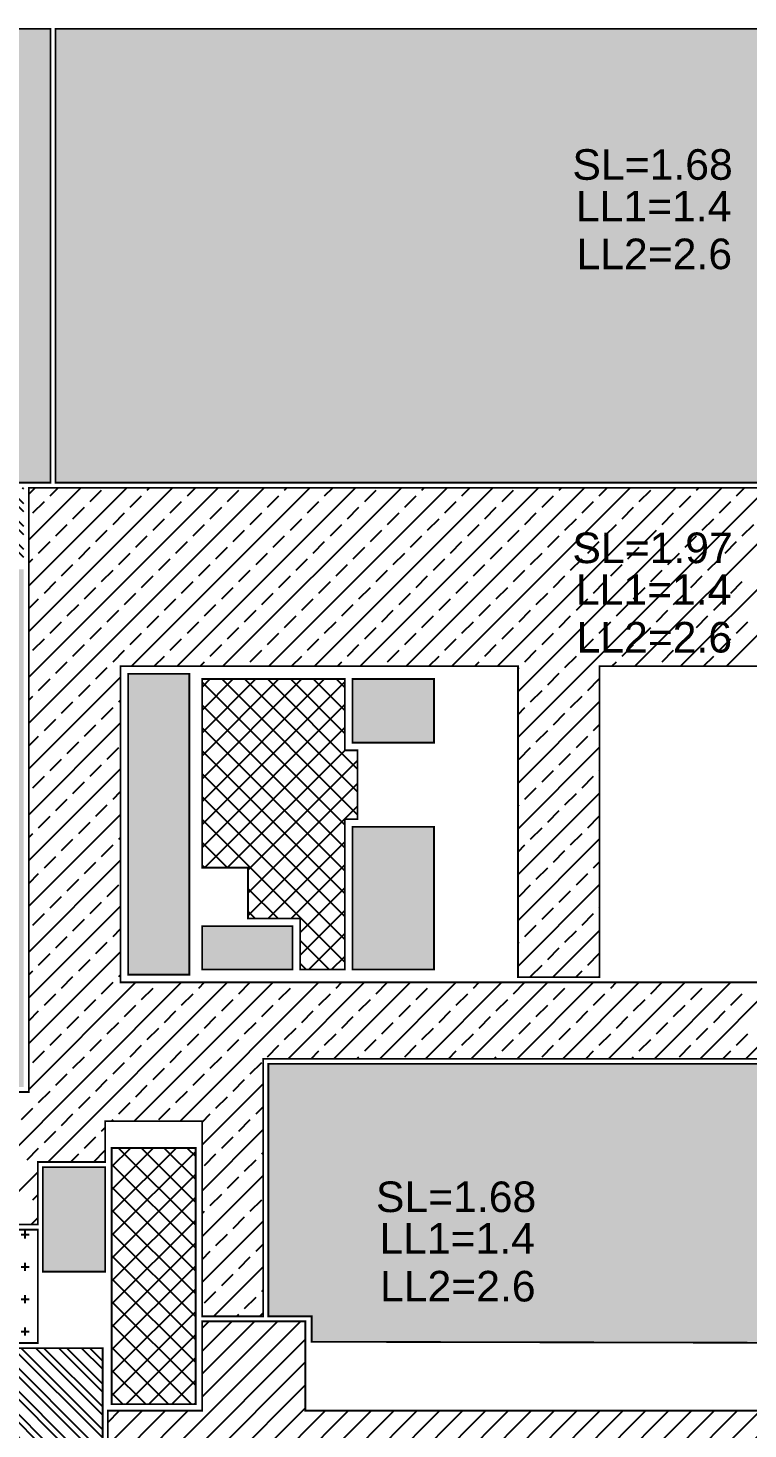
# Model space of a CAD drawing. Header units: millimetres. Extents: x -399213 to 265804, y -9748 to 250638.
# Drawn here: x 31927 to 60183, y 34279 to 89235 of the extents above; entities that cross this region are included whole.
import ezdxf
from ezdxf.enums import TextEntityAlignment as Align

# ---------------------------------------------------------------- set-up
doc = ezdxf.new("R2010")
doc.units = ezdxf.units.MM
doc.header["$MEASUREMENT"] = 0
doc.layers.add('A-SYM', color=7, linetype='Continuous')
doc.styles.get("Standard").update_dxf_attribs({"font": 'arial.ttf'})
pattern_1 = [(135, (-645889.44, -28571.2), (-449.0128, -449.0128), []), (135, (-646206.94, -28571.2), (-449.0128, -449.0128), [])]

msp = doc.modelspace()

# ---------------------------------------------------------------- hatches: boundary and pattern name
at = {"true_color": 0xf7f281}
h = msp.add_hatch(dxfattribs=at)
h.set_pattern_fill('HEX', color=51, scale=200)
h.set_pattern_definition([(0, (-645889.4, -28571.2), (0, 1099.8523), [635, -1270]), (120, (-645889.4, -28571.2), (-952.5, -549.9261), [635, -1270]), (60, (-645254.4, -28571.2), (-952.5, 549.9261), [635, -1270])])
edge = h.paths.add_edge_path()
edge.add_line((41359.4, 38700), (41359.4, 48600))
edge.add_line((41359.4, 48600), (71353.2, 48600))
edge.add_arc((71353.2, 48000), 600, -30.0452, 90, ccw=False)
edge.add_line((71872.6, 47699.6), (66059.9, 37650))
edge.add_line((66059.9, 37650), (43059.4, 37700))
edge.add_line((43059.4, 37700), (43061.6, 38700))
edge.add_line((43061.6, 38700), (41359.4, 38700))
edge = h.paths.add_edge_path()
edge.add_line((90359.4, 43100), (88081.4, 43100))
edge.add_arc((88081.4, 40300), 2800, 90, 142.78801)
edge.add_arc((378887.3, -175595.9), 364986.4, 143.404841, 146.566545)
edge.add_line((74296.6, 25500), (90359.4, 25500))
edge.add_line((90359.4, 25500), (90359.4, 43100))
h.paths.add_polyline_path([(23759.4, 68000), (31759.4, 68000), (31759.4, 47700), (23759.4, 47700)])
edge = h.paths.add_edge_path()
edge.add_line((33009.4, 71400), (33009.4, 89200))
edge.add_line((33009.4, 89200), (75359.4, 89200))
edge.add_line((75359.4, 89200), (75359.4, 80900))
edge.add_line((75359.4, 80900), (69625.2, 80900))
edge.add_arc((69625.2, 79449.4), 1450.6, 90, 148.83935)
edge.add_line((68383.9, 80200), (63534.2, 71800))
edge.add_arc((62841.4, 72200), 800, 270, 330, ccw=False)
edge.add_line((62841.4, 71400), (33009.4, 71400))
h = msp.add_hatch()
h.set_pattern_fill('ANSI35', color=256, scale=100)
h.set_pattern_definition([(45, (-645889.44, -28571.2), (-449.0128, 449.0128), []), (45, (-645440.4, -28571.2), (-449.0128, 449.0128), [793.75, -158.75, 0, -158.75])])
h.paths.add_polyline_path([(44659.4, 57900), (47859.4, 57900), (47859.4, 52300), (44659.4, 52300)])
h.paths.add_polyline_path([(69209.4, 54000), (72759.4, 54000), (72759.4, 52300), (69209.4, 52300)])
h.paths.add_polyline_path([(166809.4, 24100), (168909.4, 24100), (168909.4, 22900), (166809.4, 22900)])
h.paths.add_polyline_path([(169209.4, 22100), (174809.4, 22100), (174809.4, 19600), (169209.4, 19600)])
h.paths.add_polyline_path([(157709.4, 27800), (160409.4, 27800), (160409.4, 25300), (157709.4, 25300)])
h.paths.add_polyline_path([(142209.4, 27800), (146159.4, 27800), (146159.4, 26100), (142209.4, 26100)])
h.paths.add_polyline_path([(35859.4, 63900), (38259.4, 63900), (38259.4, 52100), (35859.4, 52100)])
h.paths.add_polyline_path([(73259.4, 63900), (75659.4, 63900), (75659.4, 52100), (73259.4, 52100)])
h.paths.add_polyline_path([(84659.4, 53102.2), (84659.4, 54800), (81959.4, 54800), (81959.4, 51600), (83861.6, 51600), (83861.6, 53102.2)])
h.paths.add_polyline_path([(81959.4, 64400), (83861.6, 64400), (83861.6, 63300), (81959.4, 63300)])
h.paths.add_polyline_path([(146459.4, 27800), (147909.4, 27800), (147909.4, 26100), (146459.4, 26100)])
h.paths.add_polyline_path([(148209.4, 27800), (150909.4, 27800), (150909.4, 25900), (148209.4, 25900)])
h.paths.add_polyline_path([(151209.4, 25000), (153909.4, 25000), (153909.4, 19600), (151209.4, 19600)])
h.paths.add_polyline_path([(157709.4, 25000), (160409.4, 25000), (160409.4, 19600), (157709.4, 19600)])
h = msp.add_hatch()
h.set_pattern_fill('AR-HBONE', color=5, scale=4)
h.set_pattern_definition([(45, (-645889.44, -28571.2), (0, 574.7364), [1219.2, -406.4]), (135, (-645602.07, -28283.84), (6e-14, 574.7364), [1219.2, -406.4])])
h.paths.add_polyline_path([(151209.4, 27800), (153909.4, 27800), (153909.4, 25300), (151209.4, 25300)])
h.paths.add_polyline_path([(166809.4, 22600), (168909.4, 22600), (168909.4, 19600), (166809.4, 19600)])
h.paths.add_polyline_path([(44659.4, 63700), (47859.4, 63700), (47859.4, 61200), (44659.4, 61200)])
h.paths.add_polyline_path([(38759.4, 54000), (42309.4, 54000), (42309.4, 52300), (38759.4, 52300)])
at = {"true_color": 0xf27172}
h = msp.add_hatch(dxfattribs=at)
h.set_pattern_fill('CROSS', color=11, scale=100)
h.set_pattern_definition([(0, (-645889.44, -28571.2), (635, 635), [317.5, -952.5]), (90, (-645730.7, -28729.96), (-635, 635), [317.5, -952.5])])
h.paths.add_polyline_path([(24359.4, 45500), (24359.4, 37650), (32309.4, 37650), (32309.4, 42100), (27009.4, 42100), (27009.4, 45500)])
at = {"layer": 'A-SYM'}
h = msp.add_hatch(dxfattribs=at)
h.set_pattern_fill('STEEL', color=6, scale=200, angle=90)
h.set_pattern_definition(pattern_1)
h.paths.add_polyline_path([(196959.4, 46900), (196959.4, 7100), (183959.4, 7100), (183969.4, 8900), (189959.4, 8900), (189959.4, 10700), (193959.4, 10700), (193959.4, 23200), (189759.4, 23200), (189759.4, 19300), (178309.4, 19300), (178309.4, 30450), (179509.4, 30450), (179509.4, 38950), (179409.4, 38950), (179409.4, 46900)])
h.paths.add_polyline_path([(4759.4, 37450), (34859.4, 37450), (34859.4, 25500), (4759.4, 25500)])
h.paths.add_polyline_path([(31759.4, 71200), (26259.4, 71200), (26259.4, 68200), (31759.4, 68200)])
h.paths.add_polyline_path([(26259.4, 68200), (23559.4, 68200), (23559.4, 47500), (26994.4, 47500), (26994.4, 45700), (20559.4, 45700), (20559.4, 71400), (15959.4, 71400), (15959.4, 76900), (20559.4, 76900), (20559.4, 81700), (23559.4, 81700), (23559.4, 71200), (23859.4, 71200), (26259.4, 71196.4)])
h.paths.add_polyline_path([(75559.4, 89200), (84064.7, 89200), (84064.7, 80900), (75559.4, 80900)])
h.paths.add_polyline_path([(91309.4, 89200), (95559.4, 89200), (95559.4, 80950), (91309.4, 80950)])
h.paths.add_polyline_path([(189959.4, 10900), (193759.4, 10900), (193759.4, 23000), (189959.4, 23000)], flags=17)
h.paths.add_polyline_path([(180359.4, 7100), (183749.4, 7100), (183759.4, 9100), (188759.4, 9100), (188759.4, 10900), (189759.4, 10900), (189759.4, 19100), (180359.4, 19100)])
h.paths.add_polyline_path([(-1340.6, 28500), (1359.4, 28500), (1359.4, 20050), (-1340.6, 20050)])
h = msp.add_hatch(dxfattribs=at)
h.set_pattern_fill('ANSI37', color=4, scale=200)
h.set_pattern_definition([(45, (-645889.44, -28571.2), (-449.0128, 449.0128), []), (135, (-645889.44, -28571.2), (-449.0128, -449.0128), [])])
h.paths.add_polyline_path([(-540.6, 10400), (-540.6, 12800), (-1340.6, 12800), (-1340.6, 18900), (1309.4, 18900), (1309.4, 10400)])
h.paths.add_polyline_path([(60859.4, 3350), (60859.4, 1500), (57459.4, 1500), (57459.4, 700), (51359.4, 700), (51359.4, 3350)])
h.paths.add_polyline_path([(38509.4, 35250), (35209.4, 35250), (35209.4, 45300), (38509.4, 45300)])
h.paths.add_polyline_path([(103559.4, 1500), (105959.4, 1500), (105959.4, 700), (112059.4, 700), (112059.4, 3350), (103559.4, 3350)])
h.paths.add_polyline_path([(177109.4, 27800), (177109.4, 25970), (177809.4, 25970), (177809.4, 19600), (175109.4, 19600), (175109.4, 27800)])
h.paths.add_polyline_path([(177259.4, 46850), (177259.4, 44500), (176509.4, 44500), (176509.4, 38400), (179159.4, 38400), (179159.4, 46850)])
h.paths.add_polyline_path([(121309.4, 57100), (116509.4, 57100), (116509.4, 64300), (127459.4, 64300), (127459.4, 59800), (121309.4, 59800)])
h.paths.add_polyline_path([(162759.4, 81300), (162759.4, 78650), (153059.4, 78650), (153059.4, 81300), (159159.4, 81300), (159159.4, 80500), (161209.4, 80500), (161209.4, 81300)])
h.paths.add_polyline_path([(86584.4, 80950), (86584.4, 83650), (85509.4, 83650), (85509.4, 89200), (88259.4, 89200), (88259.4, 80950)])
h.paths.add_polyline_path([(38759.4, 63700), (38759.4, 56300), (40559.4, 56300), (40559.4, 54300), (42609.4, 54300), (42609.4, 52300), (44359.4, 52300), (44359.4, 58200), (44859.4, 58200), (44859.4, 60900), (44359.4, 60900), (44359.4, 63700)])
h.paths.add_polyline_path([(72759.4, 63700), (67159.4, 63700), (67159.4, 52300), (68909.4, 52300), (68909.4, 54300), (70959.4, 54300), (70959.4, 56300), (72759.4, 56300)])
h.paths.add_polyline_path([(169209.4, 25400), (173959.4, 25400), (173959.4, 27800), (170109.4, 27800), (170109.4, 26950), (169209.4, 26950)])
h.paths.add_polyline_path([(15959.4, 89200), (15959.4, 84700), (23559.4, 84700), (23559.4, 89200)])
h.paths.add_polyline_path([(95409.4, 64300), (95409.4, 59800), (84959.4, 59800), (84959.4, 62900), (87409.4, 62900), (87409.4, 64300)])
h.paths.add_polyline_path([(150909.4, 19600), (145209.4, 19600), (145209.4, 25800), (147909.4, 25800), (147909.4, 25600), (150909.4, 25600)])
h = msp.add_hatch(dxfattribs=at)
h.set_pattern_fill('DASH', scale=200)
h.set_pattern_definition([(0, (-645889.44, -28571.2), (635, 635), [635, -635])])
h.paths.add_polyline_path([(-1340.6, 37450), (4559.4, 37450), (4559.4, 28700), (-1340.6, 28700)])
h.paths.add_polyline_path([(197159.4, 42850), (205559.4, 42850), (205559.4, 46900), (197159.4, 46900)])
h.paths.add_polyline_path([(32809.4, 71400), (23859.4, 71400), (23859.4, 89200), (32809.4, 89200)])
h = msp.add_hatch(dxfattribs=at)
h.set_pattern_fill('ANSI31', color=1, scale=200)
h.set_pattern_definition([(45, (-645889.44, -28571.2), (-449.0128, 449.0128), [])])
h.paths.add_polyline_path([(116209.4, 64600), (116209.4, 56800), (121609.4, 56800), (121609.4, 59500), (128559.4, 59500), (128559.4, 64600)], flags=16)
h.paths.add_polyline_path([(112559.4, 38000), (120159.4, 38000), (120159.4, 14000), (112559.4, 14000)], flags=16)
h.paths.add_polyline_path([(95759.4, 89200), (103359.4, 89200), (103359.4, 81300), (125059.4, 81300), (125059.4, 79600), (128459.4, 79600), (128459.4, 81700), (125459.4, 81700), (125459.4, 88100), (138359.4, 88100), (138359.4, 77300), (153009.4, 77300), (153009.4, 78400), (163009.4, 78400), (163009.4, 81300), (163159.4, 81300), (163159.4, 89200), (174966.8, 89200), (200167.6, 64000), (197659.4, 63685), (197659.4, 46785), (176259.4, 47100), (176259.4, 40900), (171609.4, 40900), (171609.4, 45600), (170109.4, 45600), (170109.4, 47100), (161198.8, 47100), (158559.4, 45340.4), (149309.4, 45340.4), (146719.9, 47100), (131759.4, 47100), (131759.4, 25200), (138759.4, 25200), (138759.4, 21450), (132659.4, 21450), (132659.4, 19950), (131759.4, 19950), (131759.4, 16800), (138909.4, 16800), (138909.4, 10500), (131759.4, 10500), (131759.4, 8200), (145209.4, 8200), (145209.4, 700), (112309.4, 700), (112309.4, 3600), (95159.4, 3600), (95159.4, 5800), (85359.4, 5800), (85359.4, 700), (64009.4, 700), (64009.4, 3600), (39159.4, 3600), (39159.4, 700), (7559.4, 700), (7559.4, 10400), (1559.4, 10400), (1559.4, 17100), (15959.4, 17100), (15959.4, 16900), (40659.4, 16900), (40659.4, 15200), (44059.4, 15200), (44059.4, 17300), (37459.4, 17300), (37459.4, 25500), (35059.4, 25500), (35059.4, 35000), (38759.4, 35000), (38759.4, 38500), (42809.4, 38500), (42809.4, 35000), (62309.4, 35000), (62309.4, 25500), (58459.4, 25500), (58459.4, 16900), (90559.4, 16900), (90559.4, 59450), (95759.4, 59450), (95759.4, 65100), (94859.4, 65100), (94859.4, 71800), (95759.4, 71800)])
h = msp.add_hatch(dxfattribs=at)
h.set_pattern_fill('STEEL', color=6, scale=200, angle=90)
h.set_pattern_definition(pattern_1)
edge = h.paths.add_edge_path()
edge.add_line((85459.4, 78300), (85459.4, 77512.9))
edge.add_arc((57159.4, -133747.6), 213147.6, 80.891, 82.370204, ccw=False)
edge.add_arc((90159.4, 72071.3), 4700, 40.4455, 80.891, ccw=False)
edge.add_arc((90159.4, 72071.3), 4700, -0.8687, 40.4455, ccw=False)
edge.add_line((94858.8, 72000), (95559.4, 72000))
edge.add_line((95559.4, 72000), (95559.4, 78300))
edge.add_line((95559.4, 78300), (85459.4, 78300))
h.paths.add_polyline_path([(10159.4, 25100), (15759.4, 25100), (15759.4, 17310), (10159.4, 17310)])
at = {"layer": 'A-SYM', "ltscale": 0.001}
h = msp.add_hatch(dxfattribs=at)
h.set_pattern_fill('DASH', scale=4000, angle=1)
h.paths.add_polyline_path([(169909.4, 38150), (179309.4, 38150), (179309.4, 30650), (178109.4, 30650), (178109.4, 28300), (166509.4, 28300), (166509.4, 19100), (163709.4, 19100), (163709.4, 35400), (158759.4, 35400), (158759.4, 45233.3), (161259.4, 46900), (169909.4, 46900)])
h.paths.add_polyline_path([(154209.4, 19300), (157409.4, 19300), (157409.4, 28100), (154209.4, 28100)])
h.paths.add_polyline_path([(167909.4, 26950), (167909.4, 27800), (166809.4, 27800), (166809.4, 24400), (168909.4, 24400), (168909.4, 26950)], flags=17)
h.paths.add_polyline_path([(32509.4, 44550), (34959.4, 44550), (34959.4, 40450), (32509.4, 40450)])

# ---------------------------------------------------------------- linework, layer by layer
at = {"color": 31, "linetype": 'Continuous'}
for p, q in [((57539.2, 64200), (74039.2, 80700)), ((59335.2, 64200), (75835.2, 80700)), ((31959.4, 70949.1), (32210.3, 71200)), ((31959.4, 69153.1), (34006.3, 71200)), ((31959.4, 67357), (35802.4, 71200)), ((31959.4, 65561), (37598.4, 71200)), ((31959.4, 63764.9), (39394.5, 71200)), ((31959.4, 61968.9), (41190.5, 71200)), ((32793.4, 70885.1), (33108.3, 71200)), ((34365, 70660.6), (34814, 71109.6)), ((35986.6, 64200), (42986.6, 71200)), ((36610, 71109.6), (36700.4, 71200)), ((37782.6, 64200), (44782.6, 71200)), ((38181.6, 70885.1), (38496.4, 71200)), ((39578.7, 64200), (46578.7, 71200)), ((39753.1, 70660.6), (40202.1, 71109.6)), ((41374.7, 64200), (48374.7, 71200)), ((41998.2, 71109.6), (42088.5, 71200)), ((43170.8, 64200), (50170.8, 71200)), ((43569.7, 70885.1), (43884.6, 71200)), ((44966.8, 64200), (51966.8, 71200)), ((45141.3, 70660.6), (45590.3, 71109.6)), ((46762.9, 64200), (53762.9, 71200)), ((47386.3, 71109.6), (47476.7, 71200)), ((48558.9, 64200), (55558.9, 71200)), ((48957.9, 70885.1), (49272.7, 71200)), ((50355, 64200), (57355, 71200)), ((50529.4, 70660.6), (50978.4, 71109.6)), ((51159.4, 63208.3), (59151, 71200)), ((51159.4, 61412.3), (60947.1, 71200)), ((52774.5, 71109.6), (52864.8, 71200)), ((54346, 70885.1), (54660.9, 71200)), ((55743.1, 64200), (62743.1, 71200)), ((55917.6, 70660.6), (56366.6, 71109.6)), ((58162.6, 71109.6), (58253, 71200)), ((59734.2, 70885.1), (60049.1, 71200)), ((32119.9, 70211.6), (32568.9, 70660.6)), ((33691.4, 69987.1), (34140.5, 70436.1)), ((35936.5, 70436.1), (36385.5, 70885.1)), ((37508.1, 70211.6), (37957.1, 70660.6)), ((39079.6, 69987.1), (39528.6, 70436.1)), ((41324.7, 70436.1), (41773.7, 70885.1)), ((42896.2, 70211.6), (43345.2, 70660.6)), ((44467.7, 69987.1), (44916.8, 70436.1)), ((46712.8, 70436.1), (47161.8, 70885.1)), ((48284.4, 70211.6), (48733.4, 70660.6)), ((49855.9, 69987.1), (50304.9, 70436.1)), ((52101, 70436.1), (52550, 70885.1)), ((53672.5, 70211.6), (54121.5, 70660.6)), ((55244.1, 69987.1), (55693.1, 70436.1)), ((57489.1, 70436.1), (57938.1, 70885.1)), ((59060.7, 70211.6), (59509.7, 70660.6)), ((35263, 69762.6), (35712, 70211.6)), ((36834.5, 69538.1), (37283.5, 69987.1)), ((40651.1, 69762.6), (41100.2, 70211.6)), ((42222.7, 69538.1), (42671.7, 69987.1)), ((46039.3, 69762.6), (46488.3, 70211.6)), ((47610.8, 69538.1), (48059.9, 69987.1)), ((51427.4, 69762.6), (51876.5, 70211.6)), ((52999, 69538.1), (53448, 69987.1)), ((56815.6, 69762.6), (57264.6, 70211.6)), ((58387.1, 69538.1), (58836.2, 69987.1)), ((33017.9, 69313.6), (33466.9, 69762.6)), ((34589.5, 69089.1), (35038.5, 69538.1)), ((36161, 68864.6), (36610, 69313.6)), ((38406.1, 69313.6), (38855.1, 69762.6)), ((39977.6, 69089.1), (40426.6, 69538.1)), ((41549.2, 68864.6), (41998.2, 69313.6)), ((43794.2, 69313.6), (44243.2, 69762.6)), ((45365.8, 69089.1), (45814.8, 69538.1)), ((46937.3, 68864.6), (47386.3, 69313.6)), ((49182.4, 69313.6), (49631.4, 69762.6)), ((50753.9, 69089.1), (51202.9, 69538.1)), ((52325.5, 68864.6), (52774.5, 69313.6)), ((54570.5, 69313.6), (55019.6, 69762.6)), ((56142.1, 69089.1), (56591.1, 69538.1)), ((57713.6, 68864.6), (58162.6, 69313.6)), ((59958.7, 69313.6), (60407.7, 69762.6)), ((32344.4, 68640.1), (32793.4, 69089.1)), ((33915.9, 68415.6), (34365, 68864.6)), ((37732.6, 68640.1), (38181.6, 69089.1)), ((39304.1, 68415.6), (39753.1, 68864.6)), ((43120.7, 68640.1), (43569.7, 69089.1)), ((44692.3, 68415.6), (45141.3, 68864.6)), ((48508.9, 68640.1), (48957.9, 69089.1)), ((50080.4, 68415.6), (50529.4, 68864.6)), ((53897, 68640.1), (54346, 69089.1)), ((55468.6, 68415.6), (55917.6, 68864.6)), ((59285.2, 68640.1), (59734.2, 69089.1)), ((31959.4, 68255), (32119.9, 68415.6)), ((33242.4, 67742), (33691.4, 68191.1)), ((35487.5, 68191.1), (35936.5, 68640.1)), ((37059, 67966.5), (37508.1, 68415.6)), ((38630.6, 67742), (39079.6, 68191.1)), ((40875.6, 68191.1), (41324.7, 68640.1)), ((42447.2, 67966.5), (42896.2, 68415.6)), ((44018.7, 67742), (44467.7, 68191.1)), ((46263.8, 68191.1), (46712.8, 68640.1)), ((47835.3, 67966.5), (48284.4, 68415.6)), ((49406.9, 67742), (49855.9, 68191.1)), ((51652, 68191.1), (52101, 68640.1)), ((53223.5, 67966.5), (53672.5, 68415.6)), ((54795, 67742), (55244.1, 68191.1)), ((57040.1, 68191.1), (57489.1, 68640.1)), ((58611.7, 67966.5), (59060.7, 68415.6)), ((34814, 67517.5), (35263, 67966.5)), ((36385.5, 67293), (36834.5, 67742)), ((40202.1, 67517.5), (40651.1, 67966.5)), ((41773.7, 67293), (42222.7, 67742)), ((45590.3, 67517.5), (46039.3, 67966.5)), ((47161.8, 67293), (47610.8, 67742)), ((50978.4, 67517.5), (51427.4, 67966.5)), ((52550, 67293), (52999, 67742)), ((56366.6, 67517.5), (56815.6, 67966.5)), ((57938.1, 67293), (58387.1, 67742)), ((32568.9, 67068.5), (33017.9, 67517.5)), ((34140.5, 66844), (34589.5, 67293)), ((35712, 66619.5), (36161, 67068.5)), ((37957.1, 67068.5), (38406.1, 67517.5)), ((39528.6, 66844), (39977.6, 67293)), ((41100.2, 66619.5), (41549.2, 67068.5)), ((43345.2, 67068.5), (43794.2, 67517.5)), ((44916.8, 66844), (45365.8, 67293)), ((46488.3, 66619.5), (46937.3, 67068.5)), ((48733.4, 67068.5), (49182.4, 67517.5)), ((50304.9, 66844), (50753.9, 67293)), ((51876.5, 66619.5), (52325.5, 67068.5)), ((54121.5, 67068.5), (54570.5, 67517.5)), ((55693.1, 66844), (56142.1, 67293)), ((57264.6, 66619.5), (57713.6, 67068.5)), ((59509.7, 67068.5), (59958.7, 67517.5)), ((31959.4, 66459), (32344.4, 66844)), ((33466.9, 66170.5), (33915.9, 66619.5)), ((37283.5, 66395), (37732.6, 66844)), ((38855.1, 66170.5), (39304.1, 66619.5)), ((42671.7, 66395), (43120.7, 66844)), ((44243.2, 66170.5), (44692.3, 66619.5)), ((48059.9, 66395), (48508.9, 66844)), ((49631.4, 66170.5), (50080.4, 66619.5)), ((53448, 66395), (53897, 66844)), ((55019.6, 66170.5), (55468.6, 66619.5)), ((58836.2, 66395), (59285.2, 66844)), ((35038.5, 65946), (35487.5, 66395)), ((36610, 65721.5), (37059, 66170.5)), ((40426.6, 65946), (40875.6, 66395)), ((41998.2, 65721.5), (42447.2, 66170.5)), ((45814.8, 65946), (46263.8, 66395)), ((47386.3, 65721.5), (47835.3, 66170.5)), ((51202.9, 65946), (51652, 66395)), ((52774.5, 65721.5), (53223.5, 66170.5)), ((56591.1, 65946), (57040.1, 66395)), ((58162.6, 65721.5), (58611.7, 66170.5)), ((32793.4, 65497), (33242.4, 65946)), ((34365, 65272.5), (34814, 65721.5)), ((35936.5, 65048), (36385.5, 65497)), ((38181.6, 65497), (38630.6, 65946)), ((39753.1, 65272.5), (40202.1, 65721.5)), ((41324.7, 65048), (41773.7, 65497)), ((43569.7, 65497), (44018.7, 65946)), ((45141.3, 65272.5), (45590.3, 65721.5)), ((46712.8, 65048), (47161.8, 65497)), ((48957.9, 65497), (49406.9, 65946)), ((50529.4, 65272.5), (50978.4, 65721.5)), ((52101, 65048), (52550, 65497)), ((54346, 65497), (54795, 65946)), ((55917.6, 65272.5), (56366.6, 65721.5)), ((57489.1, 65048), (57938.1, 65497)), ((59734.2, 65497), (60183.2, 65946)), ((32119.9, 64823.5), (32568.9, 65272.5)), ((33691.4, 64599), (34140.5, 65048)), ((37508.1, 64823.5), (37957.1, 65272.5)), ((39079.6, 64599), (39528.6, 65048)), ((42896.2, 64823.5), (43345.2, 65272.5)), ((44467.7, 64599), (44916.8, 65048)), ((48284.4, 64823.5), (48733.4, 65272.5)), ((49855.9, 64599), (50304.9, 65048)), ((53672.5, 64823.5), (54121.5, 65272.5)), ((55244.1, 64599), (55693.1, 65048)), ((59060.7, 64823.5), (59509.7, 65272.5)), ((33017.9, 63925.4), (33466.9, 64374.4)), ((35263, 64374.4), (35712, 64823.5)), ((36884.6, 64200), (37283.5, 64599)), ((38680.6, 64200), (38855.1, 64374.4)), ((40651.1, 64374.4), (41100.2, 64823.5)), ((42272.7, 64200), (42671.7, 64599)), ((44068.8, 64200), (44243.2, 64374.4)), ((46039.3, 64374.4), (46488.3, 64823.5)), ((47660.9, 64200), (48059.9, 64599)), ((49457, 64200), (49631.4, 64374.4)), ((51427.4, 64374.4), (51876.5, 64823.5)), ((52999, 64149.9), (53448, 64599)), ((54845.1, 64200), (55019.6, 64374.4)), ((56815.6, 64374.4), (57264.6, 64823.5)), ((58437.2, 64200), (58836.2, 64599)), ((31959.4, 60172.8), (35559.4, 63772.8)), ((34589.5, 63700.9), (35038.5, 64149.9)), ((51159.4, 64106.4), (51202.9, 64149.9)), ((52325.5, 63476.4), (52774.5, 63925.4)), ((32344.4, 63251.9), (32793.4, 63700.9)), ((33915.9, 63027.4), (34365, 63476.4)), ((51652, 62802.9), (52101, 63251.9)), ((53897, 63251.9), (54346, 63700.9)), ((31959.4, 62866.9), (32119.9, 63027.4)), ((33242.4, 62353.9), (33691.4, 62802.9)), ((35487.5, 62802.9), (35559.4, 62874.8)), ((51159.4, 59616.2), (54359.4, 62816.2)), ((53223.5, 62578.4), (53672.5, 63027.4)), ((32568.9, 61680.4), (33017.9, 62129.4)), ((34814, 62129.4), (35263, 62578.4)), ((51159.4, 62310.3), (51427.4, 62578.4)), ((52550, 61904.9), (52999, 62353.9)), ((31959.4, 58376.8), (35559.4, 61976.8)), ((34140.5, 61455.9), (34589.5, 61904.9)), ((51876.5, 61231.4), (52325.5, 61680.4)), ((54121.5, 61680.4), (54359.4, 61918.2)), ((31959.4, 61070.8), (32344.4, 61455.9)), ((33466.9, 60782.3), (33915.9, 61231.4)), ((35038.5, 60557.8), (35487.5, 61006.8)), ((51159.4, 57820.2), (54359.4, 61020.2)), ((51202.9, 60557.8), (51652, 61006.8)), ((53448, 61006.8), (53897, 61455.9)), ((32793.4, 60108.8), (33242.4, 60557.8)), ((52774.5, 60333.3), (53223.5, 60782.3)), ((31959.4, 56580.7), (35559.4, 60180.7)), ((34365, 59884.3), (34814, 60333.3)), ((52101, 59659.8), (52550, 60108.8)), ((54346, 60108.8), (54359.4, 60122.2)), ((32119.9, 59435.3), (32568.9, 59884.3)), ((33691.4, 59210.8), (34140.5, 59659.8)), ((51427.4, 58986.3), (51876.5, 59435.3)), ((53672.5, 59435.3), (54121.5, 59884.3)), ((33017.9, 58537.3), (33466.9, 58986.3)), ((35263, 58986.3), (35559.4, 59282.7)), ((51159.4, 56024.1), (54359.4, 59224.1)), ((52999, 58761.8), (53448, 59210.8)), ((31959.4, 54784.7), (35559.4, 58384.7)), ((32344.4, 57863.8), (32793.4, 58312.8)), ((34589.5, 58312.8), (35038.5, 58761.8)), ((51159.4, 58718.2), (51202.9, 58761.8)), ((52325.5, 58088.3), (52774.5, 58537.3)), ((53897, 57863.8), (54346, 58312.8)), ((33915.9, 57639.3), (34365, 58088.3)), ((51652, 57414.7), (52101, 57863.8)), ((31959.4, 57478.7), (32119.9, 57639.3)), ((33242.4, 56965.7), (33691.4, 57414.7)), ((34814, 56741.2), (35263, 57190.2)), ((35487.5, 57414.7), (35559.4, 57486.6)), ((51159.4, 54228.1), (54359.4, 57428.1)), ((51159.4, 56922.2), (51427.4, 57190.2)), ((53223.5, 57190.2), (53672.5, 57639.3)), ((32568.9, 56292.2), (33017.9, 56741.2)), ((52550, 56516.7), (52999, 56965.7)), ((31959.4, 52988.6), (35559.4, 56588.6)), ((31959.4, 55682.7), (32344.4, 56067.7)), ((34140.5, 56067.7), (34589.5, 56516.7)), ((51876.5, 55843.2), (52325.5, 56292.2)), ((53448, 55618.7), (53897, 56067.7)), ((54121.5, 56292.2), (54359.4, 56530.1)), ((33466.9, 55394.2), (33915.9, 55843.2)), ((35038.5, 55169.7), (35487.5, 55618.7)), ((51159.4, 52432), (54359.4, 55632)), ((51202.9, 55169.7), (51652, 55618.7)), ((32793.4, 54720.7), (33242.4, 55169.7)), ((52774.5, 54945.2), (53223.5, 55394.2)), ((31959.4, 51192.6), (35559.4, 54792.6)), ((32119.9, 54047.2), (32568.9, 54496.2)), ((34365, 54496.2), (34814, 54945.2)), ((52101, 54271.7), (52550, 54720.7)), ((53672.5, 54047.2), (54121.5, 54496.2)), ((54346, 54720.7), (54359.4, 54734)), ((33691.4, 53822.6), (34140.5, 54271.7)), ((35263, 53598.1), (35559.4, 53894.5)), ((51427.4, 53598.1), (51876.5, 54047.2)), ((33017.9, 53149.1), (33466.9, 53598.1)), ((34589.5, 52924.6), (35038.5, 53373.6)), ((51159.4, 53330.1), (51202.9, 53373.6)), ((52523.4, 52000), (54359.4, 53836)), ((52999, 53373.6), (53448, 53822.6)), ((31959.4, 49396.5), (35559.4, 52996.5)), ((32344.4, 52475.6), (32793.4, 52924.6)), ((52325.5, 52700.1), (52774.5, 53149.1)), ((53897, 52475.6), (54346, 52924.6)), ((31959.4, 52090.6), (32119.9, 52251.1)), ((33915.9, 52251.1), (34365, 52700.1)), ((51652, 52026.6), (52101, 52475.6)), ((53421.4, 52000), (53672.5, 52251.1)), ((28455, 42300), (37955, 51800)), ((31959.4, 47600.5), (36158.9, 51800)), ((32701, 44750), (39751, 51800)), ((33242.4, 51577.6), (33691.4, 52026.6)), ((34814, 51353.1), (35263, 51802.1)), ((35487.5, 52026.6), (35559.4, 52098.5)), ((36097.1, 46350), (41547.1, 51800)), ((37893.1, 46350), (43343.1, 51800)), ((38630.6, 51577.6), (38853, 51800)), ((40202.1, 51353.1), (40649.1, 51800)), ((42139.2, 48800), (45139.2, 51800)), ((43935.2, 48800), (46935.2, 51800)), ((44018.7, 51577.6), (44241.2, 51800)), ((45590.3, 51353.1), (46037.2, 51800)), ((45731.3, 48800), (48731.3, 51800)), ((47527.3, 48800), (50527.3, 51800)), ((49323.4, 48800), (52323.4, 51800)), ((49406.9, 51577.6), (49629.3, 51800)), ((50978.4, 51353.1), (51425.4, 51800)), ((51119.4, 48800), (54119.4, 51800)), ((52915.5, 48800), (55915.5, 51800)), ((54319.4, 52000), (54359.4, 52039.9)), ((54711.5, 48800), (57711.5, 51800)), ((54795, 51577.6), (55017.5, 51800)), ((56366.6, 51353.1), (56813.5, 51800)), ((56507.6, 48800), (59507.6, 51800)), ((58303.6, 48800), (61303.6, 51800)), ((60099.7, 48800), (63099.7, 51800)), ((32568.9, 50904.1), (33017.9, 51353.1)), ((34140.5, 50679.6), (34589.5, 51128.6)), ((36385.5, 51128.6), (36834.5, 51577.6)), ((37957.1, 50904.1), (38406.1, 51353.1)), ((39528.6, 50679.6), (39977.6, 51128.6)), ((41773.7, 51128.6), (42222.7, 51577.6)), ((43345.2, 50904.1), (43794.2, 51353.1)), ((44916.8, 50679.6), (45365.8, 51128.6)), ((47161.8, 51128.6), (47610.8, 51577.6)), ((48733.4, 50904.1), (49182.4, 51353.1)), ((50304.9, 50679.6), (50753.9, 51128.6)), ((52550, 51128.6), (52999, 51577.6)), ((54121.5, 50904.1), (54570.5, 51353.1)), ((55693.1, 50679.6), (56142.1, 51128.6)), ((57938.1, 51128.6), (58387.1, 51577.6)), ((59509.7, 50904.1), (59958.7, 51353.1)), ((31959.4, 50294.5), (32344.4, 50679.6)), ((35712, 50455), (36161, 50904.1)), ((37283.5, 50230.5), (37732.6, 50679.6)), ((41100.2, 50455), (41549.2, 50904.1)), ((42671.7, 50230.5), (43120.7, 50679.6)), ((46488.3, 50455), (46937.3, 50904.1)), ((48059.9, 50230.5), (48508.9, 50679.6)), ((51876.5, 50455), (52325.5, 50904.1)), ((53448, 50230.5), (53897, 50679.6)), ((57264.6, 50455), (57713.6, 50904.1)), ((58836.2, 50230.5), (59285.2, 50679.6)), ((33466.9, 50006), (33915.9, 50455)), ((35038.5, 49781.5), (35487.5, 50230.5)), ((38855.1, 50006), (39304.1, 50455)), ((40426.6, 49781.5), (40875.6, 50230.5)), ((44243.2, 50006), (44692.3, 50455)), ((45814.8, 49781.5), (46263.8, 50230.5)), ((49631.4, 50006), (50080.4, 50455)), ((51202.9, 49781.5), (51652, 50230.5)), ((55019.6, 50006), (55468.6, 50455)), ((56591.1, 49781.5), (57040.1, 50230.5)), ((32793.4, 49332.5), (33242.4, 49781.5)), ((34365, 49108), (34814, 49557)), ((36610, 49557), (37059, 50006)), ((38181.6, 49332.5), (38630.6, 49781.5)), ((39753.1, 49108), (40202.1, 49557)), ((41998.2, 49557), (42447.2, 50006)), ((43569.7, 49332.5), (44018.7, 49781.5)), ((45141.3, 49108), (45590.3, 49557)), ((47386.3, 49557), (47835.3, 50006)), ((48957.9, 49332.5), (49406.9, 49781.5)), ((50529.4, 49108), (50978.4, 49557)), ((52774.5, 49557), (53223.5, 50006)), ((54346, 49332.5), (54795, 49781.5)), ((55917.6, 49108), (56366.6, 49557)), ((58162.6, 49557), (58611.7, 50006)), ((59734.2, 49332.5), (60183.2, 49781.5)), ((32119.9, 48659), (32568.9, 49108)), ((35936.5, 48883.5), (36385.5, 49332.5)), ((37508.1, 48659), (37957.1, 49108)), ((41324.7, 48883.5), (41773.7, 49332.5)), ((43037.2, 48800), (43345.2, 49108)), ((46712.8, 48883.5), (47161.8, 49332.5)), ((48425.4, 48800), (48733.4, 49108)), ((52101, 48883.5), (52550, 49332.5)), ((53813.5, 48800), (54121.5, 49108)), ((57489.1, 48883.5), (57938.1, 49332.5)), ((59201.7, 48800), (59509.7, 49108)), ((33691.4, 48434.5), (34140.5, 48883.5)), ((35263, 48210), (35712, 48659)), ((36834.5, 47985.5), (37283.5, 48434.5)), ((39079.6, 48434.5), (39528.6, 48883.5)), ((40651.1, 48210), (41100.2, 48659)), ((44833.3, 48800), (44916.8, 48883.5)), ((50221.4, 48800), (50304.9, 48883.5)), ((55609.6, 48800), (55693.1, 48883.5)), ((33017.9, 47761), (33466.9, 48210)), ((34589.5, 47536.5), (35038.5, 47985.5)), ((38406.1, 47761), (38855.1, 48210)), ((38759.4, 45420.2), (41159.4, 47820.2)), ((39977.6, 47536.5), (40426.6, 47985.5)), ((32344.4, 47087.5), (32793.4, 47536.5)), ((33915.9, 46862.9), (34365, 47312)), ((36161, 47312), (36610, 47761)), ((37732.6, 47087.5), (38181.6, 47536.5)), ((39304.1, 46862.9), (39753.1, 47312)), ((31670.9, 46413.9), (32119.9, 46862.9)), ((35487.5, 46638.4), (35936.5, 47087.5)), ((37059, 46413.9), (37508.1, 46862.9)), ((40875.6, 46638.4), (41159.4, 46922.2)), ((33242.4, 46189.4), (33691.4, 46638.4)), ((35199.1, 46350), (35263, 46413.9)), ((38759.4, 46318.2), (39079.6, 46638.4)), ((40202.1, 45964.9), (40651.1, 46413.9)), ((32568.9, 45515.9), (33017.9, 45964.9)), ((34140.5, 45291.4), (34589.5, 45740.4)), ((34814, 45964.9), (34959.4, 46110.3)), ((38759.4, 43624.1), (41159.4, 46024.1)), ((39528.6, 45291.4), (39977.6, 45740.4)), ((31895.4, 44842.4), (32344.4, 45291.4)), ((33599.1, 44750), (33915.9, 45066.9)), ((34497.1, 44750), (34959.4, 45212.3)), ((38855.1, 44617.9), (39304.1, 45066.9)), ((41100.2, 45066.9), (41159.4, 45126.1)), ((40426.6, 44393.4), (40875.6, 44842.4)), ((30251, 42300), (32309.4, 44358.3)), ((38759.4, 41828.1), (41159.4, 44228.1)), ((39753.1, 43719.9), (40202.1, 44168.9)), ((32119.9, 43270.8), (32309.4, 43460.3)), ((39079.6, 43046.3), (39528.6, 43495.3)), ((40651.1, 42821.8), (41100.2, 43270.8)), ((32047.1, 42300), (32309.4, 42562.3)), ((38759.4, 42726.1), (38855.1, 42821.8)), ((38759.4, 40032), (41159.4, 42432)), ((39977.6, 42148.3), (40426.6, 42597.3)), ((39304.1, 41474.8), (39753.1, 41923.8)), ((38759.4, 40930.1), (39079.6, 41250.3)), ((40875.6, 41250.3), (41159.4, 41534)), ((40202.1, 40576.8), (40651.1, 41025.8)), ((39223.4, 38700), (41159.4, 40636)), ((39528.6, 39903.2), (39977.6, 40352.3)), ((38855.1, 39229.7), (39304.1, 39678.7)), ((41100.2, 39678.7), (41159.4, 39738)), ((40426.6, 39005.2), (40875.6, 39454.2)), ((40121.4, 38700), (40202.1, 38780.7)), ((41019.4, 38700), (41159.4, 38839.9))]:
    msp.add_line(p, q, dxfattribs=at)
at = {"const_width": 70}
msp.add_lwpolyline([(35859.4, 63900), (38259.4, 63900), (38259.4, 52100), (35859.4, 52100)], close=True, dxfattribs=at)
at = {"layer": 'A-SYM', "const_width": 70}
for points in [[(32809.4, 71400), (23859.4, 71400), (23859.4, 89200), (32809.4, 89200)], [(35559.4, 64200), (51159.4, 64200), (51159.4, 52000), (54359.4, 52000), (54359.4, 64200), (60659.4, 64200), (60659.4, 52000), (63859.4, 52000), (63859.4, 64200), (75959.4, 64200), (75959.4, 51800), (35559.4, 51800)], [(38759.4, 63700), (38759.4, 56300), (40559.4, 56300), (40559.4, 54300), (42609.4, 54300), (42609.4, 52300), (44359.4, 52300), (44359.4, 58200), (44859.4, 58200), (44859.4, 60900), (44359.4, 60900), (44359.4, 63700)], [(44659.4, 63700), (47859.4, 63700), (47859.4, 61200), (44659.4, 61200)], [(44659.4, 57900), (47859.4, 57900), (47859.4, 52300), (44659.4, 52300)], [(38759.4, 54000), (42309.4, 54000), (42309.4, 52300), (38759.4, 52300)], [(24359.4, 45500), (24359.4, 37650), (32309.4, 37650), (32309.4, 42100), (27009.4, 42100), (27009.4, 45500)], [(38509.4, 35250), (35209.4, 35250), (35209.4, 45300), (38509.4, 45300)], [(32509.4, 44550), (34959.4, 44550), (34959.4, 40450), (32509.4, 40450)], [(4759.4, 37450), (34859.4, 37450), (34859.4, 25500), (4759.4, 25500)]]:
    msp.add_lwpolyline(points, close=True, dxfattribs=at)
for points in [[(33009.4, 71400), (33009.4, 89200), (75359.4, 89200), (75359.4, 80900), (69625.2, 80900, 0.2625286), (68383.9, 80200), (63534.2, 71800, -0.2679492), (62841.4, 71400)], [(41359.4, 38700), (41359.4, 48600), (71353.2, 48600, -0.5776133), (71872.6, 47699.6), (66059.9, 37650), (43059.4, 37700), (43061.6, 38700)]]:
    msp.add_lwpolyline(points, format="xyb", close=True, dxfattribs=at)
msp.add_lwpolyline([(27209.4, 47500), (31959.4, 47500), (31959.4, 71200), (62841.4, 71200, 0.2679492)], format="xyb", dxfattribs=at)
for points in [[(71353.2, 48800), (41159.4, 48800), (41159.4, 38700), (38759.4, 38700), (38759.4, 46350), (34959.4, 46350), (34959.4, 44750), (32309.4, 44750), (32309.4, 42300), (27209.4, 42300)], [(35059.4, 25500), (35059.4, 35000), (38759.4, 35000), (38759.4, 38500), (42809.4, 38500), (42809.4, 35000), (62309.4, 35000), (62309.4, 25500)]]:
    msp.add_lwpolyline(points, dxfattribs=at)

# ---------------------------------------------------------------- texts
for s, p in [('SL=1.68', (56439.2, 83881.5)), ('LL1=1.4', (56480, 82248.2)), ('LL2=2.6', (56505.7, 80374.9)), ('SL=1.97', (56439.2, 68843.7)), ('LL1=1.4', (56480, 67210.4)), ('LL2=2.6', (56505.7, 65337.1)), ('SL=1.68', (48727.8, 43387.8)), ('LL1=1.4', (48768.6, 41754.6)), ('LL2=2.6', (48794.3, 39881.3))]:
    msp.add_text(s, height=1200).set_placement(p, align=Align.MIDDLE_CENTER)

doc.saveas('drawing.dxf')
